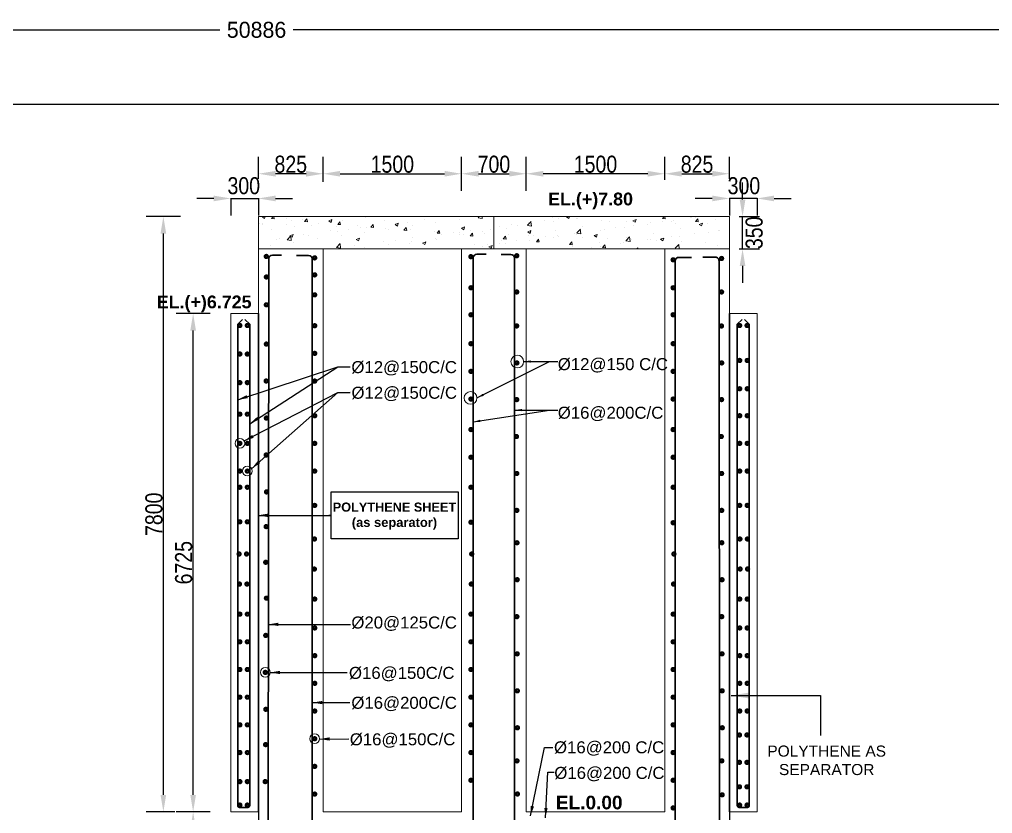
# Model space of a CAD drawing. Extents: x -358915 to 1258323, y -1667244 to -305611.
# Drawn here: x 575852 to 589552, y -1474602 to -1463416 of the extents above; entities that cross this region are included whole.
import ezdxf

# ---------------------------------------------------------------- set-up
doc = ezdxf.new("R2010")
doc.units = 0
doc.header["$LTSCALE"] = 300
doc.header["$MEASUREMENT"] = 0
doc.linetypes.add('DASHED2', pattern=[9.525, 6.35, -3.175])
doc.layers.get('DEFPOINTS').update_dxf_attribs({"linetype": 'CONTINUOUS'})
doc.layers.add('Dim', color=7, linetype='CONTINUOUS', lineweight=9)
doc.layers.add('ROD', color=1, linetype='CONTINUOUS', lineweight=30)
for name, color, linetype in [('DOTTED', 240, 'DASHED2'), ('LINE', 7, 'CONTINUOUS'), ('TEXT', 10, 'CONTINUOUS'), ('TXT', 7, 'CONTINUOUS')]:
    doc.layers.add(name, color=color, linetype=linetype)
doc.styles.add('Arial', font='arial.ttf')
doc.styles.add('DIM', font='isocp3.shx')
doc.styles.add('dimText', font='ARIALN.TTF')
doc.dimstyles.new('3', dxfattribs={"dimtxt": 225, "dimasz": 350, "dimexe": 100, "dimexo": 25, "dimgap": 9, "dimtad": 0, "dimdec": 0, "dimzin": 0, "dimdsep": 46, "dimtxsty": 'Standard', "dimcen": 0, "dimclrd": 5, "dimclre": 6, "dimclrt": 256, "dimadec": 0, "dimazin": 0, "dimtfac": 1, "dimtdec": 0, "dimtofl": 0, "dimtmove": 2, "dimatfit": 3, "dimfxl": 1, "dimtolj": 1, "dimtzin": 0, "dimarcsym": 0})
doc.dimstyles.new('dim n_120', dxfattribs={"dimtxt": 240, "dimasz": 240, "dimexe": 240, "dimexo": 150, "dimgap": 100, "dimtad": 2, "dimdec": 0, "dimzin": 0, "dimdsep": 46, "dimtxsty": 'DIM', "dimcen": 350, "dimclrd": 5, "dimclre": 5, "dimclrt": 7, "dimadec": 0, "dimazin": 0, "dimtfac": 1, "dimtdec": 0, "dimtmove": 0, "dimatfit": 3, "dimfxl": 240, "dimfxlon": 1, "dimtolj": 1, "dimtzin": 0, "dimarcsym": 0})
doc.dimstyles.new('dim_50', dxfattribs={"dimtxt": 100, "dimasz": 100, "dimexe": 50, "dimexo": 30, "dimgap": 30, "dimtad": 1, "dimdec": 0, "dimzin": 0, "dimdsep": 46, "dimtxsty": 'DIM', "dimcen": 0.09, "dimclrd": 5, "dimclre": 5, "dimclrt": 7, "dimadec": 0, "dimazin": 0, "dimtfac": 1, "dimtdec": 0, "dimtmove": 0, "dimatfit": 3, "dimfxl": 1, "dimtolj": 1, "dimtzin": 0, "dimarcsym": 1})
doc.dimstyles.new('dim_70', dxfattribs={"dimtxt": 140, "dimasz": 140, "dimexe": 70, "dimexo": 40, "dimgap": 50, "dimtad": 1, "dimdec": 0, "dimzin": 0, "dimdsep": 46, "dimtxsty": 'Arial', "dimcen": 0.09, "dimclrd": 5, "dimclre": 5, "dimclrt": 7, "dimadec": 0, "dimazin": 0, "dimtfac": 1, "dimtdec": 0, "dimtmove": 0, "dimatfit": 3, "dimfxl": 1, "dimtolj": 1, "dimtzin": 0, "dimarcsym": 0})

# ---------------------------------------------------------------- blocks, each defined once
blk = doc.blocks.new('*D698')
at = {"layer": 'DEFPOINTS', "color": 0, "ltscale": 50, "transparency": 16777216}
for p in [(578423, -1474578), (578297, -1475553), (578480, -1475553)]:
    blk.add_point(p, dxfattribs=at)
at = {"layer": 'Dim', "color": 5, "lineweight": -2, "ltscale": 50, "transparency": 16777216}
for p, q in [((578297, -1474578), (578057, -1474578)), ((578297, -1474818), (578297, -1475313)), ((578330, -1475553), (578057, -1475553))]:
    blk.add_line(p, q, dxfattribs=at)
at = {"layer": 'Dim', "color": 5, "ltscale": 50, "transparency": 16777216}
for points in [[(578257, -1474818), (578337, -1474818), (578297, -1474578)], [(578257, -1475313), (578337, -1475313), (578297, -1475553)]]:
    blk.add_solid(points, dxfattribs=at)
at = {"layer": 'Dim', "color": 7, "ltscale": 50, "transparency": 16777216, "insert": (578164, -1475066), "char_height": 240, "attachment_point": 5, "rotation": 90, "style": 'dimText'}
blk.add_mtext('\\A1;850', dxfattribs=at)
blk = doc.blocks.new('*D703')
at = {"layer": 'DEFPOINTS', "color": 0, "ltscale": 50, "transparency": 16777216}
for p in [(577878, -1466193), (578424, -1466193), (578191, -1474578)]:
    blk.add_point(p, dxfattribs=at)
at = {"layer": 'Dim', "color": 5, "lineweight": -2, "ltscale": 50, "transparency": 16777216}
for p, q in [((578118, -1466193), (577638, -1466193)), ((577878, -1474338), (577878, -1466433)), ((578041, -1474578), (577638, -1474578))]:
    blk.add_line(p, q, dxfattribs=at)
at = {"layer": 'Dim', "color": 5, "ltscale": 50, "transparency": 16777216}
for points in [[(577838, -1466433), (577918, -1466433), (577878, -1466193)], [(577838, -1474338), (577918, -1474338), (577878, -1474578)]]:
    blk.add_solid(points, dxfattribs=at)
at = {"layer": 'Dim', "color": 7, "ltscale": 50, "transparency": 16777216, "insert": (577746, -1470386), "char_height": 240, "attachment_point": 5, "rotation": 90, "style": 'dimText'}
blk.add_mtext('\\A1;7800', dxfattribs=at)
blk = doc.blocks.new('*D704')
at = {"layer": 'DEFPOINTS', "color": 0, "ltscale": 50, "transparency": 16777216}
for p in [(585836, -1466193), (586033, -1466193), (585836, -1466648)]:
    blk.add_point(p, dxfattribs=at)
at = {"layer": 'Dim', "color": 5, "lineweight": -2, "ltscale": 50, "transparency": 16777216}
for p, q in [((586033, -1465953), (586033, -1465713)), ((585986, -1466193), (586273, -1466193)), ((586033, -1466648), (586033, -1466193)), ((585986, -1466648), (586273, -1466648)), ((586033, -1466888), (586033, -1467128))]:
    blk.add_line(p, q, dxfattribs=at)
at = {"layer": 'Dim', "color": 5, "ltscale": 50, "transparency": 16777216}
for points in [[(585993, -1465953), (586073, -1465953), (586033, -1466193)], [(585993, -1466888), (586073, -1466888), (586033, -1466648)]]:
    blk.add_solid(points, dxfattribs=at)
at = {"layer": 'Dim', "color": 7, "ltscale": 50, "transparency": 16777216, "insert": (586197, -1466421), "char_height": 240, "attachment_point": 5, "rotation": 90, "style": 'dimText'}
blk.add_mtext('\\A1;350', dxfattribs=at)
blk = doc.blocks.new('*D713')
at = {"layer": 'DEFPOINTS', "color": 0, "ltscale": 50, "transparency": 16777216}
for p in [(578297, -1467558), (578827, -1467558), (578762, -1474578)]:
    blk.add_point(p, dxfattribs=at)
at = {"layer": 'Dim', "color": 5, "lineweight": -2, "ltscale": 50, "transparency": 16777216}
for p, q in [((578537, -1467558), (578057, -1467558)), ((578297, -1474338), (578297, -1467798)), ((578537, -1474578), (578057, -1474578))]:
    blk.add_line(p, q, dxfattribs=at)
at = {"layer": 'Dim', "color": 5, "ltscale": 50, "transparency": 16777216}
for points in [[(578257, -1467798), (578337, -1467798), (578297, -1467558)], [(578257, -1474338), (578337, -1474338), (578297, -1474578)]]:
    blk.add_solid(points, dxfattribs=at)
at = {"layer": 'Dim', "color": 7, "ltscale": 50, "transparency": 16777216, "insert": (578164, -1471068), "char_height": 240, "attachment_point": 5, "rotation": 90, "style": 'dimText'}
blk.add_mtext('\\A1;6725', dxfattribs=at)
blk = doc.blocks.new('*D715')
at = {"layer": 'DEFPOINTS', "color": 0, "ltscale": 50, "transparency": 16777216}
for p in [(579217, -1465589), (579217, -1465811), (580127, -1465852)]:
    blk.add_point(p, dxfattribs=at)
at = {"layer": 'Dim', "color": 5, "lineweight": -2, "ltscale": 50, "transparency": 16777216}
for p, q in [((579217, -1465661), (579217, -1465349)), ((580127, -1465702), (580127, -1465349)), ((579887, -1465589), (579457, -1465589))]:
    blk.add_line(p, q, dxfattribs=at)
at = {"layer": 'Dim', "color": 5, "ltscale": 50, "transparency": 16777216}
for points in [[(579457, -1465549), (579457, -1465629), (579217, -1465589)], [(579887, -1465549), (579887, -1465629), (580127, -1465589)]]:
    blk.add_solid(points, dxfattribs=at)
at = {"layer": 'Dim', "color": 7, "ltscale": 50, "transparency": 16777216, "insert": (579672, -1465456), "char_height": 240, "attachment_point": 5, "style": 'dimText'}
blk.add_mtext('\\A1;825', dxfattribs=at)
blk = doc.blocks.new('*D716')
at = {"layer": 'DEFPOINTS', "color": 0, "ltscale": 50, "transparency": 16777216}
for p in [(585847, -1465589), (584937, -1465824), (585847, -1465811)]:
    blk.add_point(p, dxfattribs=at)
at = {"layer": 'Dim', "color": 5, "lineweight": -2, "ltscale": 50, "transparency": 16777216}
for p, q in [((584937, -1465674), (584937, -1465349)), ((585847, -1465661), (585847, -1465349)), ((585177, -1465589), (585607, -1465589))]:
    blk.add_line(p, q, dxfattribs=at)
at = {"layer": 'Dim', "color": 5, "ltscale": 50, "transparency": 16777216}
for points in [[(585177, -1465549), (585177, -1465629), (584937, -1465589)], [(585607, -1465549), (585607, -1465629), (585847, -1465589)]]:
    blk.add_solid(points, dxfattribs=at)
at = {"layer": 'Dim', "color": 7, "ltscale": 50, "transparency": 16777216, "insert": (585392, -1465456), "char_height": 240, "attachment_point": 5, "style": 'dimText'}
blk.add_mtext('\\A1;825', dxfattribs=at)
blk = doc.blocks.new('*D717')
at = {"layer": 'DEFPOINTS', "color": 0, "ltscale": 50, "transparency": 16777216}
for p in [(582987, -1465589), (582077, -1466008), (582987, -1466008)]:
    blk.add_point(p, dxfattribs=at)
at = {"layer": 'Dim', "color": 5, "lineweight": -2, "ltscale": 50, "transparency": 16777216}
for p, q in [((582077, -1465829), (582077, -1465349)), ((582987, -1465829), (582987, -1465349)), ((582317, -1465589), (582747, -1465589))]:
    blk.add_line(p, q, dxfattribs=at)
at = {"layer": 'Dim', "color": 5, "ltscale": 50, "transparency": 16777216}
for points in [[(582317, -1465549), (582317, -1465629), (582077, -1465589)], [(582747, -1465549), (582747, -1465629), (582987, -1465589)]]:
    blk.add_solid(points, dxfattribs=at)
at = {"layer": 'Dim', "color": 7, "ltscale": 50, "transparency": 16777216, "insert": (582532, -1465456), "char_height": 240, "attachment_point": 5, "style": 'dimText'}
blk.add_mtext('\\A1;700', dxfattribs=at)
blk = doc.blocks.new('*D718')
at = {"layer": 'DEFPOINTS', "color": 0, "ltscale": 50, "transparency": 16777216}
for p in [(582077, -1465589), (580127, -1465795), (582077, -1465731)]:
    blk.add_point(p, dxfattribs=at)
at = {"layer": 'Dim', "color": 5, "lineweight": -2, "ltscale": 50, "transparency": 16777216}
for p, q in [((580127, -1465645), (580127, -1465349)), ((582077, -1465589), (582077, -1465349)), ((580367, -1465589), (581837, -1465589))]:
    blk.add_line(p, q, dxfattribs=at)
at = {"layer": 'Dim', "color": 5, "ltscale": 50, "transparency": 16777216}
for points in [[(580367, -1465549), (580367, -1465629), (580127, -1465589)], [(581837, -1465549), (581837, -1465629), (582077, -1465589)]]:
    blk.add_solid(points, dxfattribs=at)
at = {"layer": 'Dim', "color": 7, "ltscale": 50, "transparency": 16777216, "insert": (581102, -1465456), "char_height": 240, "attachment_point": 5, "style": 'dimText'}
blk.add_mtext('\\A1;1500', dxfattribs=at)
blk = doc.blocks.new('*D719')
at = {"layer": 'DEFPOINTS', "color": 0, "ltscale": 50, "transparency": 16777216}
for p in [(582987, -1465589), (584937, -1465731), (582987, -1465835)]:
    blk.add_point(p, dxfattribs=at)
at = {"layer": 'Dim', "color": 5, "lineweight": -2, "ltscale": 50, "transparency": 16777216}
for p, q in [((582987, -1465685), (582987, -1465349)), ((584937, -1465589), (584937, -1465349)), ((584697, -1465589), (583227, -1465589))]:
    blk.add_line(p, q, dxfattribs=at)
at = {"layer": 'Dim', "color": 5, "ltscale": 50, "transparency": 16777216}
for points in [[(583227, -1465549), (583227, -1465629), (582987, -1465589)], [(584697, -1465549), (584697, -1465629), (584937, -1465589)]]:
    blk.add_solid(points, dxfattribs=at)
at = {"layer": 'Dim', "color": 7, "ltscale": 50, "transparency": 16777216, "insert": (583962, -1465456), "char_height": 240, "attachment_point": 5, "style": 'dimText'}
blk.add_mtext('\\A1;1500', dxfattribs=at)
blk = doc.blocks.new('*D724')
at = {"layer": 'DEFPOINTS', "color": 0, "ltscale": 50, "transparency": 16777216}
for p in [(578827, -1465782), (579217, -1465782), (579217, -1465937)]:
    blk.add_point(p, dxfattribs=at)
at = {"layer": 'Dim', "color": 5, "lineweight": -2, "ltscale": 50, "transparency": 16777216}
for p, q in [((578587, -1465937), (578347, -1465937)), ((578827, -1465932), (578827, -1466177)), ((578827, -1465937), (579217, -1465937)), ((579217, -1465932), (579217, -1466177)), ((579457, -1465937), (579697, -1465937))]:
    blk.add_line(p, q, dxfattribs=at)
at = {"layer": 'Dim', "color": 5, "ltscale": 50, "transparency": 16777216}
for points in [[(578587, -1465897), (578587, -1465977), (578827, -1465937)], [(579457, -1465897), (579457, -1465977), (579217, -1465937)]]:
    blk.add_solid(points, dxfattribs=at)
at = {"layer": 'Dim', "color": 7, "ltscale": 50, "transparency": 16777216, "insert": (579010, -1465759), "char_height": 240, "attachment_point": 5, "style": 'dimText'}
blk.add_mtext('\\A1;300', dxfattribs=at)
blk = doc.blocks.new('*D725')
at = {"layer": 'DEFPOINTS', "color": 0, "ltscale": 50, "transparency": 16777216}
for p in [(585847, -1465782), (586237, -1465782), (585847, -1465937)]:
    blk.add_point(p, dxfattribs=at)
at = {"layer": 'Dim', "color": 5, "lineweight": -2, "ltscale": 50, "transparency": 16777216}
for p, q in [((585607, -1465937), (585367, -1465937)), ((585847, -1465932), (585847, -1466177)), ((586237, -1465937), (585847, -1465937)), ((586237, -1465932), (586237, -1466177)), ((586477, -1465937), (586717, -1465937))]:
    blk.add_line(p, q, dxfattribs=at)
at = {"layer": 'Dim', "color": 5, "ltscale": 50, "transparency": 16777216}
for points in [[(585607, -1465897), (585607, -1465977), (585847, -1465937)], [(586477, -1465897), (586477, -1465977), (586237, -1465937)]]:
    blk.add_solid(points, dxfattribs=at)
at = {"layer": 'Dim', "color": 7, "ltscale": 50, "transparency": 16777216, "insert": (586052, -1465759), "char_height": 240, "attachment_point": 5, "style": 'dimText'}
blk.add_mtext('\\A1;300', dxfattribs=at)
blk = doc.blocks.new('*D1503')
at = {"layer": 'DEFPOINTS', "color": 0, "ltscale": 0.5, "transparency": 16777216}
for p in [(604633, -1463563), (553747, -1464611), (604633, -1464611)]:
    blk.add_point(p, dxfattribs=at)
at = {"layer": 'LINE', "color": 6, "lineweight": -2, "ltscale": 0.5, "transparency": 16777216}
for p, q in [((553747, -1464586), (553747, -1463463)), ((604633, -1464586), (604633, -1463463))]:
    blk.add_line(p, q, dxfattribs=at)
at = {"layer": 'LINE', "color": 5, "lineweight": -2, "ltscale": 0.5, "transparency": 16777216}
for p, q in [((554097, -1463563), (578674, -1463563)), ((604283, -1463563), (579705, -1463563))]:
    blk.add_line(p, q, dxfattribs=at)
at = {"layer": 'LINE', "color": 5, "ltscale": 0.5, "transparency": 16777216}
for points in [[(554097, -1463505), (554097, -1463622), (553747, -1463563)], [(604283, -1463505), (604283, -1463622), (604633, -1463563)]]:
    blk.add_solid(points, dxfattribs=at)
at = {"layer": 'LINE', "ltscale": 0.5, "transparency": 16777216, "insert": (579190, -1463563), "char_height": 225, "attachment_point": 5}
blk.add_mtext('\\A1;50886', dxfattribs=at)

msp = doc.modelspace()

# ---------------------------------------------------------------- linework, layer by layer
at = {"layer": 'Dim', "color": 8, "ltscale": 50}
for p, q in [((579271.8, -1466199.7), (579288.4, -1466193.4)), ((579271.8, -1466199.7), (579304.2, -1466221.5)), ((579304.1, -1466221.5), (579313.6, -1466193.4)), ((579400.5, -1466220.5), (579423.2, -1466193.4)), ((579400.5, -1466220.5), (579439.3, -1466223.9)), ((579439.3, -1466223.9), (579433.7, -1466193.4)), ((579607, -1466220), (579607, -1466220)), ((579842.6, -1466228.4), (579842.6, -1466228.4)), ((579866.7, -1466261.3), (579898, -1466223.9)), ((579905.5, -1466264.7), (579898, -1466224)), ((580088.8, -1466196), (580088.8, -1466196)), ((580206, -1466251.8), (580251.5, -1466234.3)), ((580238.3, -1466273.6), (580251.4, -1466234.3)), ((580393.7, -1466241.6), (580393.7, -1466241.6)), ((580722, -1466200), (580722, -1466200)), ((581556.6, -1466236.6), (581556.6, -1466236.6)), ((582051.4, -1466231.5), (582051.4, -1466231.5)), ((582309.8, -1466209.5), (582367.6, -1466218.4)), ((582311.2, -1466208), (582325.2, -1466193.4)), ((582367.6, -1466218.4), (582364.7, -1466193.4)), ((583007.5, -1466196.8), (583007.5, -1466196.8)), ((583354.5, -1466211.5), (583354.5, -1466211.5)), ((583434.9, -1466223.2), (583434.9, -1466223.2)), ((583554.5, -1466198.3), (583567.3, -1466193.4)), ((583554.5, -1466198.3), (583586.8, -1466220.1)), ((583586.8, -1466220.1), (583595.8, -1466193.4)), ((583597.6, -1466201.8), (583597.6, -1466201.8)), ((583701.4, -1466226.1), (583701.4, -1466226.1)), ((583705.2, -1466224.4), (583705.2, -1466224.4)), ((584048.4, -1466240.8), (584048.4, -1466240.8)), ((584488.6, -1466250.3), (584534.2, -1466232.9)), ((584520.9, -1466272.2), (584534.1, -1466232.9)), ((584533, -1466197.2), (584533, -1466197.2)), ((584904.9, -1466221), (584928.1, -1466193.4)), ((584904.9, -1466221), (584943.8, -1466224.4)), ((584943.7, -1466224.5), (584938, -1466193.4)), ((584952.3, -1466197.4), (584952.3, -1466197.4)), ((585065.4, -1466242.4), (585065.4, -1466242.4)), ((585299.3, -1466212.1), (585299.3, -1466212.1)), ((585311.6, -1466210), (585311.6, -1466210)), ((585368.3, -1466210.2), (585368.3, -1466210.2)), ((585371.1, -1466261.8), (585402.5, -1466224.5)), ((585410, -1466265.2), (585402.4, -1466224.5)), ((585646.3, -1466226.8), (585646.3, -1466226.8)), ((579227.9, -1466285.1), (579227.9, -1466285.1)), ((579269.3, -1466303.9), (579269.3, -1466303.9)), ((579271.3, -1466293.3), (579271.3, -1466293.3)), ((579394.1, -1466377.7), (579394.1, -1466377.7)), ((579618.2, -1466307.9), (579618.2, -1466307.9)), ((579679.9, -1466249.9), (579679.9, -1466249.9)), ((579722.4, -1466336.1), (579722.4, -1466336.1)), ((579866.7, -1466261.3), (579905.5, -1466264.7)), ((579965.2, -1466322.6), (579965.2, -1466322.6)), ((580060, -1466287.4), (580060, -1466287.4)), ((580206, -1466251.8), (580238.3, -1466273.6)), ((580312.2, -1466337.3), (580312.2, -1466337.3)), ((580332.9, -1466302), (580364.2, -1466264.7)), ((580332.9, -1466302), (580371.8, -1466305.4)), ((580371.7, -1466305.5), (580364.2, -1466264.7)), ((580491, -1466376.9), (580491, -1466376.9)), ((580613.4, -1466317.4), (580613.4, -1466317.4)), ((580659.2, -1466351.9), (580659.2, -1466351.9)), ((580737.2, -1466344.5), (580737.2, -1466344.5)), ((580799.1, -1466342.8), (580830.5, -1466305.5)), ((580799.1, -1466342.8), (580838, -1466346.2)), ((580838, -1466346.3), (580830.4, -1466305.5)), ((580992.4, -1466252.3), (580992.4, -1466252.3)), ((581006.2, -1466366.6), (581006.2, -1466366.6)), ((581051.7, -1466367.6), (581051.7, -1466367.6)), ((581140.1, -1466303.8), (581185.6, -1466286.4)), ((581140.1, -1466303.8), (581172.4, -1466325.6)), ((581147.7, -1466290.5), (581147.7, -1466290.5)), ((581172.4, -1466325.6), (581185.6, -1466286.4)), ((581265.4, -1466383.6), (581296.7, -1466346.3)), ((581304.2, -1466387.1), (581296.7, -1466346.3)), ((581310.4, -1466269), (581310.4, -1466269)), ((581385.5, -1466321.9), (581385.5, -1466321.9)), ((581713.8, -1466280.3), (581713.8, -1466280.3)), ((582074.2, -1466355.9), (582119.7, -1466338.4)), ((582074.2, -1466355.9), (582106.6, -1466377.7)), ((582106.5, -1466377.7), (582119.7, -1466338.4)), ((582615.5, -1466331.1), (582615.5, -1466331.1)), ((582705.5, -1466360.5), (582705.5, -1466360.5)), ((582778.2, -1466309.7), (582778.2, -1466309.7)), ((582861, -1466314.8), (582861, -1466314.8)), ((583003.5, -1466317.1), (583061.3, -1466326)), ((583004.9, -1466315.6), (583055.6, -1466262.8)), ((583024.4, -1466277.3), (583024.4, -1466277.3)), ((583043.1, -1466311.8), (583043.1, -1466311.8)), ((583061.3, -1466326), (583054.1, -1466264.3)), ((583240, -1466249.7), (583240, -1466249.7)), ((583376.9, -1466266), (583376.9, -1466266)), ((583698.7, -1466423.1), (583749.3, -1466370.4)), ((583755, -1466433.6), (583747.8, -1466371.9)), ((583774.9, -1466327.4), (583774.9, -1466327.4)), ((584083.3, -1466371.7), (584083.3, -1466371.7)), ((584153.9, -1466262.3), (584153.9, -1466262.3)), ((584246, -1466350.3), (584246, -1466350.3)), ((584368.6, -1466346.3), (584368.6, -1466346.3)), ((584395.4, -1466255.4), (584395.4, -1466255.4)), ((584488.6, -1466250.3), (584521, -1466272.2)), ((584492.2, -1466317.9), (584492.2, -1466317.9)), ((584696.9, -1466304.7), (584696.9, -1466304.7)), ((584742.4, -1466270.1), (584742.4, -1466270.1)), ((584902.7, -1466263.8), (584902.7, -1466263.8)), ((585034.6, -1466256), (585034.6, -1466256)), ((585089.4, -1466284.8), (585089.4, -1466284.8)), ((585160.3, -1466359.6), (585160.3, -1466359.6)), ((585371.1, -1466261.8), (585410, -1466265.2)), ((585422.8, -1466302.4), (585468.3, -1466284.9)), ((585422.8, -1466302.4), (585455.1, -1466324.2)), ((585436.4, -1466299.4), (585436.4, -1466299.4)), ((585455.1, -1466324.2), (585468.3, -1466284.9)), ((585539.4, -1466294.6), (585539.4, -1466294.6)), ((579476.2, -1466512.6), (579476.2, -1466512.6)), ((579508.9, -1466506.2), (579508.9, -1466506.2)), ((579622.6, -1466518.4), (579673.2, -1466465.6)), ((579659.8, -1466461.4), (579705.3, -1466443.9)), ((579659.8, -1466461.4), (579692.2, -1466483.2)), ((579671.6, -1466484.8), (579671.6, -1466484.8)), ((579678.9, -1466528.8), (579671.8, -1466467.1)), ((579692.1, -1466483.2), (579705.3, -1466443.9)), ((579855.2, -1466447.5), (579855.2, -1466447.5)), ((579917.8, -1466452.4), (579917.8, -1466452.4)), ((580052.1, -1466503.8), (580052.1, -1466503.8)), ((580234.3, -1466382.4), (580234.3, -1466382.4)), ((580328.3, -1466398.3), (580328.3, -1466398.3)), ((580385.8, -1466458), (580385.8, -1466458)), ((580594, -1466513.5), (580639.5, -1466496)), ((580594, -1466513.5), (580626.3, -1466535.3)), ((580626.2, -1466535.3), (580639.4, -1466496)), ((580714.1, -1466416.4), (580714.1, -1466416.4)), ((581265.4, -1466383.6), (581304.2, -1466387)), ((581353.2, -1466381.2), (581353.2, -1466381.2)), ((581385.6, -1466493), (581385.6, -1466493)), ((581700.2, -1466395.9), (581700.2, -1466395.9)), ((581705.9, -1466496.7), (581705.9, -1466496.7)), ((581723.7, -1466510), (581723.7, -1466510)), ((581731.6, -1466424.4), (581762.9, -1466387.1)), ((581731.6, -1466424.4), (581770.4, -1466427.8)), ((581770.4, -1466427.9), (581762.9, -1466387.1)), ((581796.1, -1466439), (581796.1, -1466439)), ((581958.8, -1466417.5), (581958.8, -1466417.5)), ((582043.5, -1466447.9), (582043.5, -1466447.9)), ((582047.1, -1466410.6), (582047.1, -1466410.6)), ((582102.8, -1466444.9), (582102.8, -1466444.9)), ((582197.8, -1466465.2), (582229.1, -1466427.9)), ((582197.8, -1466465.2), (582236.6, -1466468.6)), ((582205, -1466385.1), (582205, -1466385.1)), ((582236.6, -1466468.6), (582229.1, -1466427.9)), ((582377.2, -1466402.1), (582377.2, -1466402.1)), ((582394.1, -1466425.2), (582394.1, -1466425.2)), ((582481.9, -1466379.9), (582481.9, -1466379.9)), ((582664, -1466506), (582695.3, -1466468.6)), ((582664, -1466506), (582702.9, -1466509.4)), ((582702.8, -1466509.4), (582695.3, -1466468.7)), ((582741.1, -1466439.9), (582741.1, -1466439.9)), ((583008.4, -1466407.9), (583053.9, -1466390.5)), ((583008.4, -1466407.9), (583040.7, -1466429.7)), ((583016.7, -1466457.5), (583016.7, -1466457.5)), ((583040.7, -1466429.7), (583053.8, -1466390.5)), ((583088.1, -1466454.5), (583088.1, -1466454.5)), ((583130.2, -1466546.8), (583161.6, -1466509.4)), ((583169, -1466550.2), (583161.5, -1466509.5)), ((583263.9, -1466479.6), (583263.9, -1466479.6)), ((583369, -1466482.4), (583369, -1466482.4)), ((583395.8, -1466392.4), (583395.8, -1466392.4)), ((583426.6, -1466458.2), (583426.6, -1466458.2)), ((583435.1, -1466469.2), (583435.1, -1466469.2)), ((583672.8, -1466425.7), (583672.8, -1466425.7)), ((583697.2, -1466424.6), (583755, -1466433.6)), ((583697.3, -1466440.8), (583697.3, -1466440.8)), ((583782.1, -1466483.9), (583782.1, -1466483.9)), ((583942.5, -1466460), (583988, -1466442.5)), ((583942.5, -1466460), (583974.8, -1466481.8)), ((583974.8, -1466481.8), (583988, -1466442.5)), ((584034.9, -1466392.1), (584034.9, -1466392.1)), ((584129, -1466498.5), (584129, -1466498.5)), ((584392.4, -1466530.7), (584443, -1466478)), ((584402.2, -1466489.8), (584402.2, -1466489.8)), ((584448.7, -1466541.2), (584441.5, -1466479.4)), ((584476, -1466513.2), (584476, -1466513.2)), ((584781.2, -1466424.7), (584781.2, -1466424.7)), ((584876.6, -1466512.1), (584922.1, -1466494.6)), ((584876.6, -1466512.1), (584909, -1466533.9)), ((584894.4, -1466498.8), (584894.4, -1466498.8)), ((584908.9, -1466533.9), (584922.1, -1466494.6)), ((585026.6, -1466472.3), (585026.6, -1466472.3)), ((585140.6, -1466466.4), (585140.6, -1466466.4)), ((585360.4, -1466426.6), (585360.4, -1466426.6)), ((585551.1, -1466412.3), (585551.1, -1466412.3)), ((585688.7, -1466385), (585688.7, -1466385)), ((585713.8, -1466390.9), (585713.8, -1466390.9)), ((579386.2, -1466594.1), (579386.2, -1466594.1)), ((579491.7, -1466640.1), (579491.7, -1466640.1)), ((579621.2, -1466519.9), (579679, -1466528.9)), ((579714.5, -1466552.5), (579714.5, -1466552.5)), ((580314.9, -1466627.5), (580372.7, -1466636.4)), ((580316.3, -1466626), (580366.9, -1466573.2)), ((580320, -1466633.3), (580320, -1466633.3)), ((580372.6, -1466636.4), (580365.5, -1466574.7)), ((580566.2, -1466600.9), (580566.2, -1466600.9)), ((580706.2, -1466632.8), (580706.2, -1466632.8)), ((580965.6, -1466640.1), (580965.6, -1466640.1)), ((580976.7, -1466546.8), (580976.7, -1466546.8)), ((581043.8, -1466584), (581043.8, -1466584)), ((581139.4, -1466525.4), (581139.4, -1466525.4)), ((581344.7, -1466575.1), (581344.7, -1466575.1)), ((581377.6, -1466538.3), (581377.6, -1466538.3)), ((581528.1, -1466565.5), (581573.6, -1466548.1)), ((581528.1, -1466565.5), (581560.4, -1466587.3)), ((581560.4, -1466587.3), (581573.6, -1466548.1)), ((582034, -1466641.5), (582034, -1466641.5)), ((582258.6, -1466587.6), (582258.6, -1466587.6)), ((582369.3, -1466618.5), (582369.3, -1466618.5)), ((582444.5, -1466587.5), (582444.5, -1466587.5)), ((582462.2, -1466617.6), (582507.7, -1466600.1)), ((582462.2, -1466617.6), (582494.6, -1466639.4)), ((582494.5, -1466639.4), (582507.7, -1466600.1)), ((582607.2, -1466566), (582607.2, -1466566)), ((582637.6, -1466522.6), (582637.6, -1466522.6)), ((582697.6, -1466576.9), (582697.6, -1466576.9)), ((582853.4, -1466533.6), (582853.4, -1466533.6)), ((583035.2, -1466528.2), (583035.2, -1466528.2)), ((583130.2, -1466546.8), (583169.1, -1466550.2)), ((583596.4, -1466587.6), (583627.8, -1466550.2)), ((583596.4, -1466587.6), (583635.3, -1466591)), ((583635.3, -1466591), (583627.8, -1466550.3)), ((583644, -1466619.9), (583644, -1466619.9)), ((583912.3, -1466628.1), (583912.3, -1466628.1)), ((584023.1, -1466554.8), (584023.1, -1466554.8)), ((584027, -1466608.5), (584027, -1466608.5)), ((584062.7, -1466628.4), (584094, -1466591)), ((584062.7, -1466628.4), (584101.5, -1466631.8)), ((584075, -1466606.6), (584075, -1466606.6)), ((584101.5, -1466631.8), (584094, -1466591.1)), ((584321.2, -1466574.2), (584321.2, -1466574.2)), ((584360.7, -1466562.7), (584360.7, -1466562.7)), ((584390.9, -1466532.2), (584448.7, -1466541.2)), ((584546.3, -1466648.4), (584560.2, -1466631.8)), ((584563.2, -1466648.4), (584560.2, -1466631.8)), ((584689, -1466521.1), (584689, -1466521.1)), ((584731.7, -1466520.2), (584731.7, -1466520.2)), ((584823, -1466527.8), (584823, -1466527.8)), ((585084.6, -1466639.8), (585139.7, -1466648.4)), ((585086.1, -1466638.3), (585136.7, -1466585.5)), ((585142.4, -1466648.4), (585135.2, -1466587)), ((585170, -1466542.5), (585170, -1466542.5)), ((585352.5, -1466643), (585352.5, -1466643)), ((585517, -1466557.2), (585517, -1466557.2)), ((585542.8, -1466647.3), (585542.8, -1466647.3)), ((585680.8, -1466601.3), (585680.8, -1466601.3))]:
    msp.add_line(p, q, dxfattribs=at)
at = {"layer": 'Dim', "ltscale": 50}
for points in [[(579217.2, -1467558.4), (579217.1, -1474578.4), (578827.1, -1474578.4)], [(585847.1, -1467558.4), (585847.2, -1474578.4), (586237.2, -1474578.4)]]:
    msp.add_lwpolyline(points, dxfattribs=at)
at = {"layer": 'Dim'}
for centre, radius in [((582861, -1468234.1), 89.9), ((582203, -1468746.8), 89.9), ((578955.3, -1469387.5), 68.4), ((579060, -1469777.5), 68.4), ((579312.9, -1472613.1), 68.4), ((580009, -1473547.5), 68.4)]:
    msp.add_circle(centre, radius, dxfattribs=at)
at = {"layer": 'DOTTED', "linetype": 'ByBlock', "ltscale": 10}
msp.add_lwpolyline([(580239.6, -1470070.4), (582030.9, -1470070.4), (582030.9, -1470731.8), (580239.6, -1470731.8)], close=True, dxfattribs=at)
at = {"layer": 'LINE', "lineweight": 18}
for p, q in [((579217.1, -1474386.4), (579217.2, -1466193.4)), ((579217.2, -1466648.4), (580127.1, -1466648.4)), ((579217.2, -1466648.4), (580127.1, -1466648.4)), ((580127.1, -1474578.4), (580127.1, -1466648.4)), ((585847.1, -1466648.4), (584937.2, -1466648.4)), ((584937.2, -1474578.4), (584937.2, -1466648.4)), ((585847.1, -1466648.4), (584937.2, -1466648.4)), ((585847.2, -1474578.4), (585847.1, -1466648.4)), ((578827.1, -1467558.4), (578827.1, -1474578.4)), ((579191.1, -1467558.4), (578827.1, -1467558.4)), ((579217.2, -1467558.4), (578827.1, -1467558.4)), ((585847.1, -1467558.4), (586237.2, -1467558.4)), ((586237.2, -1467558.4), (586237.2, -1474578.4)), ((579217.1, -1474383.4), (579217.1, -1474578.4)), ((579217.1, -1474383.4), (579217.1, -1474578.4)), ((580127.1, -1474578.4), (582077.2, -1474578.4)), ((584937.2, -1474578.4), (582987.2, -1474578.4))]:
    msp.add_line(p, q, dxfattribs=at)
at = {"layer": 'LINE', "lineweight": 30}
for p, q in [((579217.2, -1467558.4), (579217.3, -1474578.4)), ((585847.1, -1467558.4), (585847.2, -1474578.4))]:
    msp.add_line(p, q, dxfattribs=at)
at = {"layer": 'LINE'}
for p, q in [((579217.1, -1474578.4), (579217.1, -1475650.9)), ((585847.2, -1474578.4), (585847.2, -1475650.9))]:
    msp.add_line(p, q, dxfattribs=at)
msp.add_lwpolyline([(604632.6, -1500594.3), (553746.6, -1500594.3), (553746.6, -1464610.7), (604632.6, -1464610.7)], close=True, dxfattribs=at)
at = {"layer": 'LINE', "lineweight": 18}
for points in [[(579217.2, -1466193.4), (585847.1, -1466193.4)], [(582532.3, -1466648.4), (582532.3, -1466193.4)], [(585847.1, -1466648.4), (585847.1, -1466193.4)], [(585847.1, -1466648.4), (579217.2, -1466648.4)], [(582077.2, -1466648.4), (582077.2, -1474578.4)], [(582987.2, -1466648.4), (582987.2, -1474578.4)], [(578827.1, -1474578.4), (579217.1, -1474578.4)], [(586237.2, -1474578.4), (585847.2, -1474578.4)]]:
    msp.add_lwpolyline(points, dxfattribs=at)
at = {"layer": 'ROD'}
for p, q in [((579352.6, -1475408.4), (579360.7, -1466788.2)), ((579412.7, -1466736.2), (579540.7, -1466736.2)), ((579923.3, -1466739.7), (579750.2, -1466739.7)), ((582241.7, -1475332), (582241.7, -1466774.8)), ((582293.7, -1466722.8), (582424.2, -1466722.8)), ((582769.4, -1466726.5), (582632.2, -1466726.5)), ((582821.4, -1475332), (582821.4, -1466778.5)), ((585136.5, -1466767), (585316, -1466767)), ((585649.5, -1466764.8), (585473, -1466765.8)), ((579975.3, -1475358.4), (579975.3, -1466791.7)), ((585084.5, -1475358.4), (585084.5, -1466819)), ((585709.9, -1475408.4), (585701.8, -1466816.8)), ((578924.6, -1467706.9), (578993.1, -1467644.5)), ((579093.6, -1467706.9), (579025.2, -1467644.5)), ((585958.1, -1467706.9), (586026.6, -1467644.5)), ((586127.1, -1467706.9), (586058.6, -1467644.5))]:
    msp.add_line(p, q, dxfattribs=at)
at = {"layer": 'ROD', "const_width": 39.9}
for points in [[(579342.8, -1466747.4, -1), (579311.1, -1466760.6, -1)], [(580025.3, -1466768.8, -1), (579992.8, -1466779.7, -1)], [(582192, -1466751.9, 1), (582224.6, -1466762.8, 1)], [(582837.7, -1466737.7, 1), (582869.4, -1466750.9, 1)], [(585039, -1466796.1, 1), (585071.6, -1466807, 1)], [(585721.6, -1466775.7, 1), (585753.3, -1466788.9, 1)], [(579343.9, -1467036.8, -1), (579312.2, -1467049.9, -1)], [(580025.3, -1467008.3, -1), (579992.8, -1467019.1, -1)], [(582192, -1467190, 1), (582224.6, -1467200.9, 1)], [(585039, -1467190, 1), (585071.6, -1467200.9, 1)], [(580025.3, -1467289.5, -1), (579992.8, -1467300.3, -1)], [(582837.7, -1467247.8, 1), (582869.4, -1467261, 1)], [(585721.6, -1467247.8, 1), (585753.3, -1467261, 1)], [(579343.9, -1467428.6, -1), (579312.2, -1467441.7, -1)], [(582192, -1467570.2, 1), (582224.6, -1467581.1, 1)], [(585039, -1467570.2, 1), (585071.6, -1467581.1, 1)], [(578971.5, -1467721.7, -1), (578939, -1467732.5, -1)], [(579076.3, -1467721.7, -1), (579043.8, -1467732.5, -1)], [(580025.3, -1467724.6, -1), (579992.8, -1467735.5, -1)], [(582836.5, -1467726.7, 1), (582868.2, -1467739.8, 1)], [(585720.4, -1467726.7, 1), (585752.1, -1467739.8, 1)], [(585975.4, -1467721.7, 1), (586008, -1467732.5, 1)], [(586080.2, -1467721.7, 1), (586112.8, -1467732.5, 1)], [(579343.9, -1467981.4, -1), (579312.2, -1467994.5, -1)], [(582192, -1467977.7, 1), (582224.6, -1467988.6, 1)], [(585039, -1467977.7, 1), (585071.6, -1467988.6, 1)], [(578971.5, -1468123, -1), (578939, -1468133.8, -1)], [(579076.3, -1468123, -1), (579043.8, -1468133.8, -1)], [(580025.3, -1468113.9, -1), (579992.8, -1468124.7, -1)], [(582839.5, -1468247.3, 1), (582871.2, -1468260.4, 1)], [(585723.3, -1468247.3, 1), (585755, -1468260.4, 1)], [(585976.7, -1468213.7, 1), (586009.3, -1468224.6, 1)], [(586081.5, -1468213.7, 1), (586114, -1468224.6, 1)], [(582192, -1468367.7, 1), (582224.6, -1468378.6, 1)], [(585039, -1468367.7, 1), (585071.6, -1468378.6, 1)], [(578971.5, -1468526, -1), (578939, -1468536.8, -1)], [(579076.3, -1468526, -1), (579043.8, -1468536.8, -1)], [(579341, -1468502, -1), (579309.3, -1468515.1, -1)], [(580025.3, -1468503.9, -1), (579992.8, -1468514.7, -1)], [(585976.7, -1468612.5, 1), (586009.3, -1468623.4, 1)], [(586081.5, -1468612.5, 1), (586114, -1468623.4, 1)], [(582192, -1468757.7, 1), (582224.6, -1468768.6, 1)], [(582837.5, -1468763.8, 1), (582869.2, -1468777, 1)], [(585039, -1468757.7, 1), (585071.6, -1468768.6, 1)], [(585721.3, -1468763.8, 1), (585753, -1468777, 1)], [(578971.5, -1468969.9, -1), (578939, -1468980.7, -1)], [(579076.3, -1468969.9, -1), (579043.8, -1468980.7, -1)], [(580025.3, -1468992.1, -1), (579992.8, -1469002.9, -1)], [(585976.7, -1468992.1, 1), (586009.3, -1469002.9, 1)], [(586081.5, -1468992.1, 1), (586114, -1469002.9, 1)], [(579343.9, -1469024, -1), (579312.2, -1469037.1, -1)], [(582192, -1469187.1, 1), (582224.6, -1469197.9, 1)], [(582833.5, -1469283.9, 1), (582865.2, -1469297.1, 1)], [(585039, -1469187.1, 1), (585071.6, -1469197.9, 1)], [(585717.4, -1469283.9, 1), (585749.1, -1469297.1, 1)], [(578971.5, -1469382.1, -1), (578939, -1469392.9, -1)], [(579076.3, -1469382.1, -1), (579043.8, -1469392.9, -1)], [(580025.3, -1469382.1, -1), (579992.8, -1469392.9, -1)], [(585976.7, -1469382.1, 1), (586009.3, -1469392.9, 1)], [(586081.5, -1469382.1, 1), (586114, -1469392.9, 1)], [(579341, -1469544.6, -1), (579309.3, -1469557.7, -1)], [(582192, -1469577.1, 1), (582224.6, -1469587.9, 1)], [(585039, -1469577.1, 1), (585071.6, -1469587.9, 1)], [(578971.5, -1469772.1, -1), (578939, -1469782.9, -1)], [(579076.3, -1469772.1, -1), (579043.8, -1469782.9, -1)], [(580025.3, -1469772.1, -1), (579992.8, -1469782.9, -1)], [(582837.9, -1469804.6, 1), (582869.6, -1469817.8, 1)], [(585721.7, -1469804.6, 1), (585753.4, -1469817.8, 1)], [(585976.7, -1469772.1, 1), (586009.3, -1469782.9, 1)], [(586081.5, -1469772.1, 1), (586114, -1469782.9, 1)], [(578971.5, -1469999.8, -1), (578939, -1470010.6, -1)], [(579076.3, -1469999.8, -1), (579043.8, -1470010.6, -1)], [(579345.7, -1470064.2, -1), (579314, -1470077.3, -1)], [(582192, -1469999.8, 1), (582224.6, -1470010.6, 1)], [(585039, -1469999.8, 1), (585071.6, -1470010.6, 1)], [(580025.3, -1470255.9, -1), (579992.8, -1470266.7, -1)], [(582839.4, -1470324.7, 1), (582871.1, -1470337.8, 1)], [(585723.3, -1470324.7, 1), (585755, -1470337.8, 1)], [(585976.7, -1470255.9, 1), (586009.3, -1470266.7, 1)], [(586081.5, -1470255.9, 1), (586114, -1470266.7, 1)], [(578971.5, -1470486.9, -1), (578939, -1470497.8, -1)], [(579076.3, -1470486.9, -1), (579043.8, -1470497.8, -1)], [(582192, -1470492.4, 1), (582224.6, -1470503.2, 1)], [(585039, -1470500, 1), (585071.6, -1470510.8, 1)], [(579341.1, -1470553, -1), (579309.4, -1470566.2, -1)], [(580022.5, -1470728.9, -1), (579989.9, -1470739.8, -1)], [(582841.3, -1470780.6, 1), (582873, -1470793.8, 1)], [(585725.2, -1470780.6, 1), (585756.9, -1470793.8, 1)], [(585979.5, -1470728.9, 1), (586012.1, -1470739.8, 1)], [(586084.3, -1470728.9, 1), (586116.9, -1470739.8, 1)], [(578960.7, -1470940.2, -1), (578928.1, -1470951, -1)], [(579065.5, -1470940.2, -1), (579032.9, -1470951, -1)], [(579334.9, -1471057.2, -1), (579302.4, -1471068.1, -1)], [(582202.9, -1470940.2, 1), (582235.4, -1470951, 1)], [(585049.9, -1470940.2, 1), (585082.4, -1470951, 1)], [(580019.9, -1471151.5, -1), (579987.3, -1471162.3, -1)], [(585982.1, -1471151.5, 1), (586014.7, -1471162.3, 1)], [(586086.9, -1471151.5, 1), (586119.5, -1471162.3, 1)], [(582844.1, -1471301.2, 1), (582875.8, -1471314.4, 1)], [(585727.9, -1471301.2, 1), (585759.6, -1471314.4, 1)], [(578966.1, -1471363.6, -1), (578933.5, -1471374.5, -1)], [(579070.9, -1471363.6, -1), (579038.3, -1471374.5, -1)], [(582197.4, -1471363.6, 1), (582230, -1471374.5, 1)], [(585044.4, -1471363.6, 1), (585077, -1471374.5, 1)], [(579345, -1471560.8, -1), (579313.3, -1471573.9, -1)], [(580025.3, -1471574.9, -1), (579992.8, -1471585.8, -1)], [(585976.7, -1471574.9, 1), (586009.3, -1471585.8, 1)], [(586081.5, -1471574.9, 1), (586114, -1471585.8, 1)], [(578971.5, -1471787.1, -1), (578939, -1471797.9, -1)], [(579076.3, -1471787.1, -1), (579043.8, -1471797.9, -1)], [(582192, -1471787.1, 1), (582224.6, -1471797.9, 1)], [(582839.9, -1471821.3, 1), (582871.6, -1471834.4, 1)], [(585039, -1471787.1, 1), (585071.6, -1471797.9, 1)], [(585723.7, -1471821.3, 1), (585755.4, -1471834.4, 1)], [(580025.3, -1471982.1, -1), (579992.8, -1471992.9, -1)], [(585976.7, -1471982.1, 1), (586009.3, -1471992.9, 1)], [(586081.5, -1471982.1, 1), (586114, -1471992.9, 1)], [(579335.4, -1472085.6, -1), (579303.7, -1472098.8, -1)], [(578971.5, -1472177.1, -1), (578939, -1472187.9, -1)], [(579076.3, -1472177.1, -1), (579043.8, -1472187.9, -1)], [(582192, -1472177.1, 1), (582224.6, -1472187.9, 1)], [(585039, -1472177.1, 1), (585071.6, -1472187.9, 1)], [(580025.3, -1472372.1, -1), (579992.8, -1472382.9, -1)], [(582844.1, -1472345.7, 1), (582875.8, -1472358.9, 1)], [(585728, -1472345.7, 1), (585759.7, -1472358.9, 1)], [(585976.7, -1472372.1, 1), (586009.3, -1472382.9, 1)], [(586081.5, -1472372.1, 1), (586114, -1472382.9, 1)], [(578971.5, -1472567.1, -1), (578939, -1472577.9, -1)], [(579076.3, -1472567.1, -1), (579043.8, -1472577.9, -1)], [(582192, -1472567.1, 1), (582224.6, -1472577.9, 1)], [(585039, -1472567.1, 1), (585071.6, -1472577.9, 1)], [(579328.7, -1472606.5, -1), (579297, -1472619.6, -1)], [(580025.3, -1472762.1, -1), (579992.8, -1472772.9, -1)], [(585976.7, -1472762.1, 1), (586009.3, -1472772.9, 1)], [(586081.5, -1472762.1, 1), (586114, -1472772.9, 1)], [(578971.5, -1472957.1, -1), (578939, -1472967.9, -1)], [(579076.3, -1472957.1, -1), (579043.8, -1472967.9, -1)], [(582192, -1472957.1, 1), (582224.6, -1472967.9, 1)], [(582846, -1472866.3, 1), (582877.7, -1472879.4, 1)], [(585039, -1472957.1, 1), (585071.6, -1472967.9, 1)], [(585729.9, -1472866.3, 1), (585761.6, -1472879.4, 1)], [(579336.2, -1473126.3, -1), (579304.5, -1473139.5, -1)], [(580025.3, -1473152.1, -1), (579992.8, -1473162.9, -1)], [(585976.7, -1473152.1, 1), (586009.3, -1473162.9, 1)], [(586081.5, -1473152.1, 1), (586114, -1473162.9, 1)], [(578971.5, -1473347.1, -1), (578939, -1473357.9, -1)], [(579076.3, -1473347.1, -1), (579043.8, -1473357.9, -1)], [(582192, -1473347.1, 1), (582224.6, -1473357.9, 1)], [(582847.5, -1473386.8, 1), (582879.2, -1473399.9, 1)], [(585039, -1473347.1, 1), (585071.6, -1473357.9, 1)], [(585731.3, -1473386.8, 1), (585763, -1473399.9, 1)], [(585973.7, -1473489.3, 1), (586006.3, -1473500.2, 1)], [(586078.5, -1473489.3, 1), (586111.1, -1473500.2, 1)], [(579333.2, -1473624, -1), (579301.5, -1473637.2, -1)], [(580025.3, -1473542.1, -1), (579992.8, -1473552.9, -1)], [(578971.5, -1473737.1, -1), (578939, -1473747.9, -1)], [(579076.3, -1473737.1, -1), (579043.8, -1473747.9, -1)], [(582192, -1473737.1, 1), (582224.6, -1473747.9, 1)], [(585039, -1473737.1, 1), (585071.6, -1473747.9, 1)], [(580025.3, -1473932.1, -1), (579992.8, -1473942.9, -1)], [(582841.4, -1473853.1, 1), (582873.1, -1473866.2, 1)], [(585725.3, -1473853.1, 1), (585757, -1473866.2, 1)], [(585973.7, -1473875.3, 1), (586006.3, -1473886.1, 1)], [(586078.5, -1473875.3, 1), (586111.1, -1473886.1, 1)], [(578971.5, -1474146.4, -1), (578939, -1474157.2, -1)], [(579076.3, -1474146.4, -1), (579043.8, -1474157.2, -1)], [(579326.8, -1474144.9, -1), (579295.1, -1474158, -1)], [(582192, -1474127.1, 1), (582224.6, -1474137.9, 1)], [(585039, -1474127.1, 1), (585071.6, -1474137.9, 1)], [(585973.7, -1474230.6, -1), (586006.3, -1474219.8, -1)], [(586078.5, -1474230.6, -1), (586111.1, -1474219.8, -1)], [(580025.3, -1474332.9, 1), (579992.8, -1474322.1, 1)], [(582847.5, -1474332.5, -1), (582879.2, -1474319.4, -1)], [(585729.6, -1474333, 1), (585762.1, -1474343.9, 1)], [(578971.5, -1474476.6, -1), (578939, -1474487.5, -1)], [(579076.3, -1474476.6, -1), (579043.8, -1474487.5, -1)], [(585975.4, -1474476.6, 1), (586008, -1474487.5, 1)], [(586080.2, -1474476.6, 1), (586112.8, -1474487.5, 1)], [(585039, -1474527.9, -1), (585071.6, -1474517.1, -1)]]:
    msp.add_lwpolyline(points, format="xyb", close=True, dxfattribs=at)
at = {"layer": 'ROD'}
for points in [[(578924.6, -1467706.9), (578924.6, -1474488.6, 0.4142136), (578950.6, -1474514.6), (579003.4, -1474514.6)], [(579004.2, -1474514.6), (579067.6, -1474514.6, 0.4142136), (579093.6, -1474488.6), (579093.6, -1467706.9)], [(586086.6, -1474514.6), (585984.1, -1474514.6, -0.4142136), (585958.1, -1474488.6), (585958.1, -1467706.9)], [(586127.1, -1467706.9), (586127.1, -1474488.6, -0.4142136), (586101.1, -1474514.6), (586048.3, -1474514.6)]]:
    msp.add_lwpolyline(points, format="xyb", dxfattribs=at)
for centre, start, end in [((579412.7, -1466788.2), 90, 179.94562), ((579923.3, -1466791.7), 0, 90), ((582293.7, -1466774.8), 90, 180), ((582769.4, -1466778.5), 0, 90), ((585136.5, -1466819), 90, 180), ((585649.8, -1466816.8), 0.05438, 90.3143)]:
    msp.add_arc(centre, 52, start, end, dxfattribs=at)

# ---------------------------------------------------------------- texts
at = {"layer": 'TEXT', "color": 6, "width": 3808.413, "attachment_point": 6, "style": 'Arial'}
for s, insert, char_height in [('{\\fArial|b1|i0|c0|p34;\\H0.9231x;EL.(+)7.80}', (584490.1, -1465971.9, 0), 195), ('{\\fArial|b1|i0|c0|p34;\\H0.9231x;EL.(+)6.725}', (579119.4, -1467421.9, 0), 195), ('{\\fArial|b1|i0|c0|p34;\\H0.9231x;EL.0.00 }', (584343.2, -1474447.8, 0), 208)]:
    msp.add_mtext(s, dxfattribs=dict(at, insert=insert, char_height=char_height))
at = {"layer": 'TXT', "color": 0, "attachment_point": 4, "style": 'Arial'}
for s, insert, char_height, width in [('%%C12@150C/C', (580525.5, -1468329.6), 169, 1136.61), ('%%C12@150 C/C', (583431, -1468288.1), 169, 1792.956), ('%%C12@150C/C', (580526.4, -1468690.8), 169, 1136.61), ('%%C16@200C/C', (583431, -1468972.2), 169, 1758.409), ('\\pxqc;{\\fArial|b1|i0|c0|p34;\\H1.25x;\\C6;POLYTHENE SHEET\\H0.8x;\\P\\H1.2701x;(as separator)}', (580248.2, -1470412.2), 102.352, 1766.783), ('%%C20@125C/C', (580525.1, -1471927.4), 169, 1136.61), ('%%C16@150C/C', (580491.2, -1472637.5), 169, 1136.61), ('%%C16@200C/C', (580524.7, -1473058), 169, 1136.61), ('%%C16@150C/C', (580502.7, -1473572.9), 169, 1136.61), ('\\pxqc;POLYTHENE AS\\PSEPARATOR{\\H1.0833x; } ', (586302.2, -1473852.7), 156, 1830.533), ('%%C16@200 C/C', (583382.2, -1474046.2), 169, 1894.416)]:
    msp.add_mtext(s, dxfattribs=dict(at, insert=insert, char_height=char_height, width=width))
at = {"layer": 'TXT', "color": 0, "insert": (583377.8, -1473685.5), "char_height": 169, "attachment_point": 4, "style": 'Arial'}
msp.add_mtext('%%C16@200 C/C', dxfattribs=at)

# ---------------------------------------------------------------- dimensions: what is measured, and where the dimension line sits
at = {"layer": 'Dim', "ltscale": 50}
for base, p1, p2, text, picture, middle in [((579217, -1465588.6), (580127.2, -1465851.8), (579217, -1465811.5), '825\\X', '*D715', (579672.1, -1465588.6)), ((582077.2, -1465588.6), (580127.2, -1465794.6), (582077.2, -1465731.1), '1500', '*D718', (581102.2, -1465456)), ((582987.3, -1465588.6), (582077.2, -1466008), (582987.3, -1466008), '700', '*D717', (582532.2, -1465456))]:
    dim = msp.add_linear_dim(base=base, p1=p1, p2=p2, text=text, dimstyle='dim n_120', override={"dimgap": 10, "dimtxsty": 'dimText', "dimtmove": 2}, dxfattribs=at)
    dim.commit()
    dim.dimension.update_dxf_attribs({"geometry": picture, "text_midpoint": middle})
for base, p1, p2, angle, text, picture, middle in [((582987.3, -1465588.6), (584937.2, -1465731.1), (582987.3, -1465834.6), 180, '1500', '*D719', (583962.2, -1465456)), ((585847.1, -1465588.6), (584937, -1465824.2), (585847.1, -1465811.5), 180, '825\\X', '*D716', (585392, -1465588.6)), ((577878, -1466193.4), (578190.8, -1474578.4), (578424.3, -1466193.4), 90, '7800', '*D703', (577745.5, -1470385.9)), ((578296.5, -1467558.4), (578762.1, -1474578.4), (578827.1, -1467558.4), 90, '6725', '*D713', (578164, -1471068.4)), ((578296.5, -1475553.4), (578423.1, -1474578.4), (578480, -1475553.4), 90, '850', '*D698', (578164, -1475065.9))]:
    dim = msp.add_linear_dim(base=base, p1=p1, p2=p2, angle=angle, text=text, dimstyle='dim n_120', override={"dimgap": 10, "dimtxsty": 'dimText', "dimtmove": 2}, dxfattribs=at)
    dim.commit()
    dim.dimension.update_dxf_attribs({"geometry": picture, "text_midpoint": middle})
dim = msp.add_linear_dim(base=(579217.2, -1465937.1), p1=(578827.1, -1465782), p2=(579217.2, -1465782), text='300', dimstyle='dim n_120', override={"dimgap": 10, "dimtxsty": 'dimText', "dimtmove": 2}, dxfattribs=at)
dim.commit()
dim.dimension.update_dxf_attribs({"geometry": '*D724', "text_midpoint": (579010.2, -1465759.2), "dimtype": 160})
for base, p1, p2, angle, text, picture, middle in [((585847.2, -1465937.1), (586237.2, -1465782), (585847.2, -1465782), 180, '300', '*D725', (586052.4, -1465759.2)), ((586033.1, -1466193.4), (585836.4, -1466648.4), (585836.4, -1466193.4), 90, '350', '*D704', (586197.4, -1466420.9))]:
    dim = msp.add_linear_dim(base=base, p1=p1, p2=p2, angle=angle, text=text, dimstyle='dim n_120', override={"dimgap": 10, "dimtxsty": 'dimText', "dimtmove": 2}, dxfattribs=at)
    dim.commit()
    dim.dimension.update_dxf_attribs({"geometry": picture, "text_midpoint": middle, "dimtype": 160})
at = {"layer": 'LINE', "color": 3, "ltscale": 0.5}
dim = msp.add_linear_dim(base=(604632.6, -1463563.2), p1=(553746.6, -1464610.7), p2=(604632.6, -1464610.7), dimstyle='3', override={"dimfxl": 700}, dxfattribs=at)
dim.commit()
dim.dimension.update_dxf_attribs({"geometry": '*D1503', "text_midpoint": (579189.6, -1463563.2)})

# ---------------------------------------------------------------- leaders
at = {"layer": 'Dim'}
for points in [[(582292.9, -1468746.8), (583316.4, -1468234.1), (583386.6, -1468234.1)], [(582950.9, -1468234.1), (583433.3, -1468234.1)], [(582241.7, -1469084.9), (583316.4, -1468918.1), (583376.1, -1468918.1)], [(582828.6, -1468918.1), (583433.3, -1468918.1)]]:
    msp.add_leader(points, dimstyle='dim_50', override={"dimgap": 30, "dimtad": 0}, dxfattribs=at)
at = {"layer": 'Dim', "ltscale": 50}
for points, dimstyle, override in [([(578924.6, -1468773), (580333.3, -1468306.9)], 'dim_70', {"dimasz": 140}), ([(579093.6, -1469110.4), (580333.3, -1468306.9), (580508.3, -1468306.9)], 'dim_70', {"dimasz": 140}), ([(579014.6, -1469353.5), (580333.3, -1468668.3), (580508.3, -1468668.3)], 'dim_70', {"dimasz": 140}), ([(579119.4, -1469743.5), (580333.3, -1468668.3), (580508.9, -1468668.1)], 'dim_70', {"dimasz": 140}), ([(579356.6, -1471936.6), (580511.6, -1471937.1)], 'dim_70', {"dimasz": 140}), ([(579380, -1472614.5), (580466.1, -1472614.5)], 'dim_70', {"dimasz": 140}), ([(585873.2, -1472939.3), (587132.5, -1472939.3), (587132.5, -1473503.1)], 'dim n_120', {"dimgap": 100, "dimtad": 0}), ([(579975.3, -1473038.5), (580502, -1473038.5)], 'dim_70', {"dimasz": 140}), ([(580077.3, -1473551.7), (580489.2, -1473550)], 'dim_70', {"dimasz": 140})]:
    msp.add_leader(points, dimstyle=dimstyle, override=override, dxfattribs=at)
msp.add_leader([(579206.3, -1470401.1), (580239.6, -1470401.1), (580205.6, -1470401.1)], dimstyle='dim_70', dxfattribs=at)
at = {"layer": 'Dim'}
for points in [[(583045.1, -1474635.9), (583246.1, -1473670.9), (583363.1, -1473670.9)], [(583257.8, -1474662.9), (583290.1, -1474019.5), (583382.2, -1474019.5)]]:
    msp.add_leader(points, dimstyle='dim_70', dxfattribs=at)

doc.saveas('drawing.dxf')
